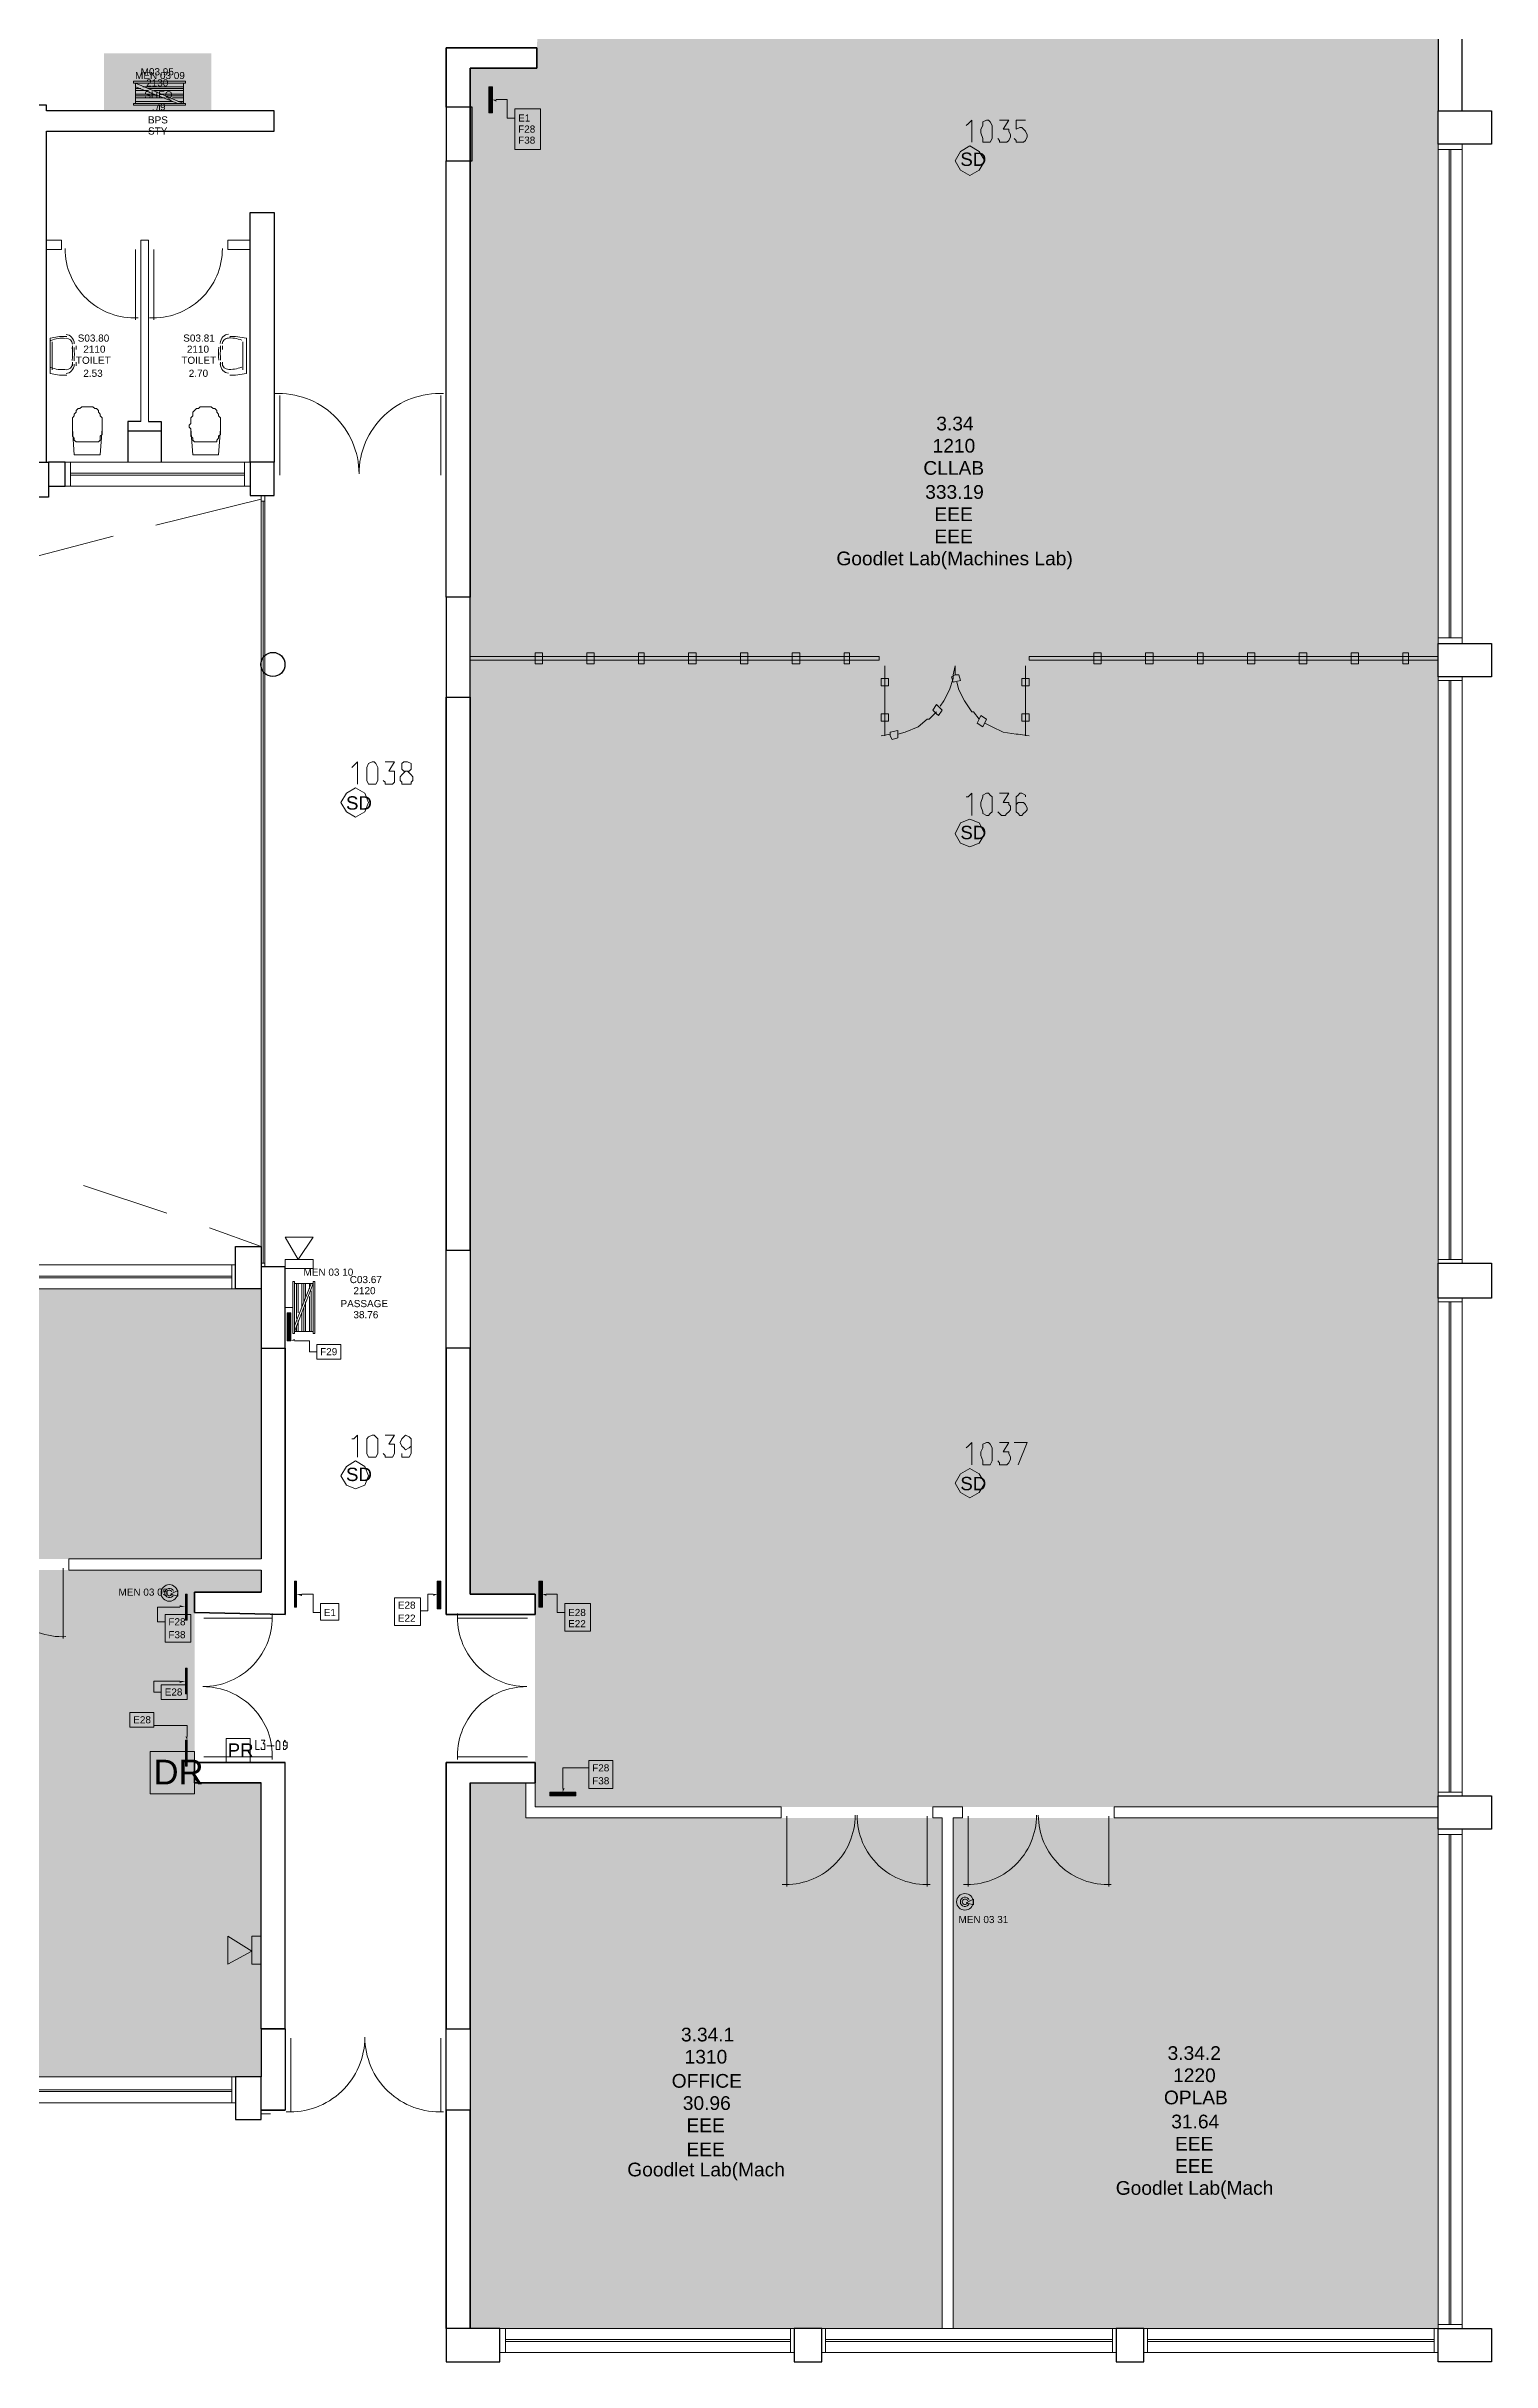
# Model space of a CAD drawing. Header units: millimetres. Extents: x -59 to 47, y 152 to 919.
# Drawn here: x 29.99 to 46.53, y 278.62 to 305.12 of the extents above; entities that cross this region are included whole.
import ezdxf

# ---------------------------------------------------------------- set-up
doc = ezdxf.new("R2010")
doc.units = ezdxf.units.MM
for name, color, linetype, true_color in [('PDF_0', 7, 'Continuous', 0xed1f24), ('PDF_014403$_ps_FIRE_ACCESS', 7, 'Continuous', 0x37dd00), ('PDF_014403$_ps_FIRE_ALARM', 7, 'Continuous', 0x37dd00), ('PDF_014403$HL-TMP', 7, 'Continuous', 0x99cde0)]:
    doc.layers.add(name, color=color, linetype=linetype, true_color=true_color)
for name, color, linetype in [('PDF_014403$_ps_TEXTBOLD$FIRE', 2, 'Continuous'), ('PDF_014403$BL', 7, 'Continuous'), ('PDF_014403$DR', 7, 'Continuous'), ('PDF_014403$FI', 7, 'Continuous'), ('PDF_014403$FI-DSG', 7, 'Continuous'), ('PDF_014403$PL-TOIL', 7, 'Continuous'), ('PDF_014403$WA', 7, 'Continuous'), ('PDF_014403$WA-COL', 7, 'Continuous'), ('PDF_014403$WA-EXT', 7, 'Continuous'), ('PDF_014403$WN', 7, 'Continuous'), ('PDF_Text', 7, 'Continuous')]:
    doc.layers.add(name, color=color, linetype=linetype)
doc.styles.add('PDF ArialMT', font='arial.ttf')

msp = doc.modelspace()

# ---------------------------------------------------------------- linework, layer by layer
at = {"layer": 'PDF_0', "color": 7, "lineweight": 0}
for points in [[(40.556, 303.641), (40.662, 303.704), (40.726, 303.81), (40.662, 303.916), (40.556, 303.979), (40.45, 303.916), (40.387, 303.81), (40.45, 303.704)], [(33.529, 296.296), (33.635, 296.359), (33.677, 296.465), (33.635, 296.571), (33.529, 296.634), (33.423, 296.571), (33.359, 296.465), (33.423, 296.359)], [(40.556, 295.957), (40.662, 295.999), (40.726, 296.105), (40.662, 296.232), (40.556, 296.275), (40.45, 296.232), (40.387, 296.105), (40.45, 295.999)], [(33.529, 288.612), (33.635, 288.654), (33.677, 288.76), (33.635, 288.866), (33.529, 288.93), (33.423, 288.866), (33.359, 288.76), (33.423, 288.654)], [(40.556, 288.506), (40.662, 288.57), (40.726, 288.676), (40.662, 288.781), (40.556, 288.845), (40.45, 288.781), (40.387, 288.676), (40.45, 288.57)]]:
    msp.add_lwpolyline(points, close=True, dxfattribs=at)
at = {"layer": 'PDF_014403$_ps_FIRE_ACCESS', "lineweight": 0}
for points in [[(33.042, 291.491), (32.724, 291.491), (32.873, 291.237)], [(32.724, 291.237), (32.724, 291.131), (33.042, 291.131), (33.042, 291.237)], [(31.687, 285.12), (31.687, 285.606), (31.179, 285.606), (31.179, 285.12)], [(31.687, 285.12), (31.687, 285.606), (31.179, 285.606), (31.179, 285.12)], [(32.068, 283.172), (32.068, 283.49), (32.343, 283.32)], [(32.343, 283.49), (32.449, 283.49), (32.449, 283.172), (32.343, 283.172)]]:
    msp.add_lwpolyline(points, close=True, dxfattribs=at)
at = {"layer": 'PDF_014403$_ps_FIRE_ALARM', "lineweight": 0}
msp.add_lwpolyline([(32.322, 285.479), (32.322, 285.755), (32.047, 285.755), (32.047, 285.479)], close=True, dxfattribs=at)
at = {"layer": 'PDF_014403$_ps_TEXTBOLD$FIRE', "lineweight": 20}
for points in [[(40.514, 304.212), (40.535, 304.233), (40.577, 304.276), (40.577, 304.022)], [(40.895, 304.276), (41.001, 304.276), (40.937, 304.17), (40.98, 304.17), (41.001, 304.17), (41.001, 304.149), (41.022, 304.106), (41.022, 304.085), (41.001, 304.043), (40.98, 304.022), (40.958, 304.022), (40.916, 304.022), (40.895, 304.022), (40.895, 304.043), (40.874, 304.064)], [(41.191, 304.276), (41.085, 304.276), (41.085, 304.17), (41.128, 304.191), (41.149, 304.191), (41.17, 304.17), (41.191, 304.149), (41.212, 304.106), (41.212, 304.085), (41.191, 304.043), (41.17, 304.022), (41.149, 304.022), (41.128, 304.022), (41.085, 304.022), (41.085, 304.043), (41.064, 304.064)], [(33.486, 296.867), (33.508, 296.888), (33.55, 296.931), (33.55, 296.677)], [(33.867, 296.931), (33.973, 296.931), (33.91, 296.825), (33.952, 296.825), (33.973, 296.825), (33.973, 296.804), (33.973, 296.761), (33.973, 296.74), (33.973, 296.698), (33.952, 296.677), (33.931, 296.677), (33.889, 296.677), (33.867, 296.677), (33.867, 296.698), (33.846, 296.719)], [(40.514, 296.529), (40.535, 296.529), (40.577, 296.571), (40.577, 296.317)], [(40.895, 296.571), (41.001, 296.571), (40.937, 296.465), (40.98, 296.465), (41.001, 296.465), (41.001, 296.444), (41.022, 296.423), (41.022, 296.38), (41.001, 296.359), (40.98, 296.338), (40.958, 296.317), (40.916, 296.317), (40.895, 296.338), (40.874, 296.359)], [(41.191, 296.529), (41.191, 296.55), (41.149, 296.571), (41.128, 296.571), (41.107, 296.55), (41.085, 296.529), (41.085, 296.465), (41.085, 296.402), (41.085, 296.359), (41.107, 296.338), (41.128, 296.317), (41.149, 296.317), (41.17, 296.338), (41.191, 296.359), (41.212, 296.38), (41.212, 296.402), (41.191, 296.444), (41.17, 296.465), (41.149, 296.465), (41.128, 296.465), (41.107, 296.465), (41.085, 296.444), (41.085, 296.402)], [(33.486, 289.184), (33.508, 289.184), (33.55, 289.226), (33.55, 288.972)], [(33.867, 289.226), (33.973, 289.226), (33.91, 289.12), (33.952, 289.12), (33.973, 289.12), (33.973, 289.099), (33.973, 289.057), (33.973, 289.035), (33.973, 289.014), (33.952, 288.972), (33.931, 288.972), (33.889, 288.972), (33.867, 288.972), (33.867, 288.993), (33.846, 289.014)], [(34.164, 289.141), (34.164, 289.099), (34.143, 289.078), (34.1, 289.057), (34.079, 289.078), (34.058, 289.099), (34.037, 289.141), (34.058, 289.184), (34.079, 289.205), (34.1, 289.226), (34.143, 289.205), (34.164, 289.184), (34.164, 289.141), (34.164, 289.078), (34.164, 289.014), (34.143, 288.972), (34.1, 288.972), (34.079, 288.972), (34.058, 288.972), (34.058, 289.014)], [(40.514, 289.078), (40.535, 289.099), (40.577, 289.141), (40.577, 288.887)], [(40.895, 289.141), (41.001, 289.141), (40.937, 289.035), (40.98, 289.035), (41.001, 289.035), (41.001, 289.014), (41.022, 288.972), (41.022, 288.951), (41.001, 288.908), (40.98, 288.887), (40.958, 288.887), (40.916, 288.887), (40.895, 288.887), (40.895, 288.908), (40.874, 288.93)], [(41.107, 288.887), (41.212, 289.141), (41.064, 289.141)], [(32.386, 285.733), (32.386, 285.628), (32.428, 285.628)], [(32.449, 285.733), (32.492, 285.733), (32.47, 285.691), (32.492, 285.691), (32.492, 285.67), (32.492, 285.649), (32.492, 285.628), (32.47, 285.628), (32.449, 285.628), (32.449, 285.649)], [(32.513, 285.67), (32.597, 285.67)], [(32.746, 285.691), (32.746, 285.67), (32.724, 285.67), (32.703, 285.67), (32.703, 285.691), (32.703, 285.712), (32.724, 285.733), (32.724, 285.712), (32.746, 285.712), (32.746, 285.691), (32.746, 285.67), (32.746, 285.649), (32.724, 285.628), (32.703, 285.628), (32.703, 285.649)]]:
    msp.add_lwpolyline(points, dxfattribs=at)
for points in [[(40.747, 304.276), (40.704, 304.255), (40.704, 304.212), (40.683, 304.17), (40.683, 304.128), (40.704, 304.064), (40.704, 304.022), (40.747, 304.022), (40.768, 304.022), (40.789, 304.022), (40.81, 304.064), (40.81, 304.128), (40.81, 304.17), (40.81, 304.212), (40.789, 304.255), (40.768, 304.276)], [(33.719, 296.931), (33.677, 296.91), (33.656, 296.867), (33.656, 296.825), (33.656, 296.783), (33.656, 296.719), (33.677, 296.677), (33.719, 296.677), (33.74, 296.677), (33.762, 296.677), (33.783, 296.719), (33.783, 296.783), (33.783, 296.825), (33.783, 296.867), (33.762, 296.91), (33.74, 296.931)], [(34.079, 296.931), (34.058, 296.91), (34.058, 296.888), (34.058, 296.867), (34.058, 296.846), (34.079, 296.825), (34.121, 296.825), (34.143, 296.804), (34.164, 296.783), (34.185, 296.761), (34.185, 296.719), (34.164, 296.698), (34.164, 296.677), (34.121, 296.677), (34.079, 296.677), (34.058, 296.677), (34.058, 296.698), (34.037, 296.719), (34.037, 296.761), (34.058, 296.783), (34.079, 296.804), (34.1, 296.825), (34.143, 296.825), (34.164, 296.846), (34.164, 296.867), (34.164, 296.888), (34.164, 296.91), (34.121, 296.931)], [(40.747, 296.571), (40.704, 296.55), (40.704, 296.529), (40.683, 296.465), (40.683, 296.423), (40.704, 296.359), (40.704, 296.338), (40.747, 296.317), (40.768, 296.317), (40.789, 296.338), (40.81, 296.359), (40.81, 296.423), (40.81, 296.465), (40.81, 296.529), (40.789, 296.55), (40.768, 296.571)], [(33.719, 289.226), (33.677, 289.205), (33.656, 289.184), (33.656, 289.12), (33.656, 289.078), (33.656, 289.014), (33.677, 288.972), (33.719, 288.972), (33.74, 288.972), (33.762, 288.972), (33.783, 289.014), (33.783, 289.078), (33.783, 289.12), (33.783, 289.184), (33.762, 289.205), (33.74, 289.226)], [(40.747, 289.141), (40.704, 289.12), (40.704, 289.078), (40.683, 289.035), (40.683, 288.993), (40.704, 288.93), (40.704, 288.887), (40.747, 288.887), (40.768, 288.887), (40.789, 288.887), (40.81, 288.93), (40.81, 288.993), (40.81, 289.035), (40.81, 289.078), (40.789, 289.12), (40.768, 289.141)], [(32.64, 285.733), (32.619, 285.712), (32.619, 285.691), (32.619, 285.67), (32.619, 285.649), (32.619, 285.628), (32.64, 285.628), (32.661, 285.628), (32.661, 285.649), (32.661, 285.67), (32.661, 285.691), (32.661, 285.712)]]:
    msp.add_lwpolyline(points, close=True, dxfattribs=at)
at = {"layer": 'PDF_014403$BL', "lineweight": 9}
for points in [[(45.912, 304.001), (45.912, 298.285)], [(46.187, 298.285), (46.187, 304.001)], [(32.322, 300.36), (30.206, 300.36)], [(30.206, 300.085), (32.322, 300.085)], [(32.449, 299.979), (32.449, 291.152)], [(32.492, 291.152), (32.492, 299.979)], [(31.243, 299.64), (32.449, 299.936)], [(29.782, 299.259), (30.756, 299.513)], [(35.582, 298.137), (35.18, 298.137), (34.841, 298.137)], [(36.175, 298.137), (35.772, 298.137), (35.667, 298.137), (35.667, 298.095), (35.582, 298.095), (35.582, 298.18), (35.667, 298.18), (35.667, 298.137)], [(36.175, 298.095), (35.772, 298.095), (35.667, 298.095), (35.667, 298.053), (35.582, 298.053), (35.582, 298.137), (35.667, 298.137), (35.667, 298.095)], [(36.767, 298.137), (36.344, 298.137), (36.259, 298.137), (36.259, 298.095), (36.175, 298.095), (36.175, 298.18), (36.259, 298.18), (36.259, 298.137)], [(36.767, 298.095), (36.344, 298.095), (36.259, 298.095), (36.259, 298.053), (36.175, 298.053), (36.175, 298.137), (36.259, 298.137), (36.259, 298.095)], [(37.339, 298.137), (36.937, 298.137), (36.831, 298.137), (36.831, 298.095), (36.767, 298.095), (36.767, 298.18), (36.831, 298.18), (36.831, 298.137)], [(37.339, 298.095), (36.937, 298.095), (36.831, 298.095), (36.831, 298.053), (36.767, 298.053), (36.767, 298.137), (36.831, 298.137), (36.831, 298.095)], [(37.932, 298.137), (37.529, 298.137), (37.424, 298.137), (37.424, 298.095), (37.339, 298.095), (37.339, 298.18), (37.424, 298.18), (37.424, 298.137)], [(37.932, 298.095), (37.529, 298.095), (37.424, 298.095), (37.424, 298.053), (37.339, 298.053), (37.339, 298.137), (37.424, 298.137), (37.424, 298.095)], [(38.524, 298.137), (38.122, 298.137), (38.016, 298.137), (38.016, 298.095), (37.932, 298.095), (37.932, 298.18), (38.016, 298.18), (38.016, 298.137)], [(38.524, 298.095), (38.122, 298.095), (38.016, 298.095), (38.016, 298.053), (37.932, 298.053), (37.932, 298.137), (38.016, 298.137), (38.016, 298.095)], [(39.117, 298.137), (38.694, 298.137), (38.609, 298.137), (38.609, 298.095), (38.524, 298.095), (38.524, 298.18), (38.609, 298.18), (38.609, 298.137)], [(39.117, 298.095), (38.694, 298.095), (38.609, 298.095), (38.609, 298.053), (38.524, 298.053), (38.524, 298.137), (38.609, 298.137), (38.609, 298.095)], [(39.519, 298.137), (39.18, 298.137), (39.18, 298.095), (39.117, 298.095), (39.117, 298.18), (39.18, 298.18), (39.18, 298.137)], [(39.519, 298.095), (39.18, 298.095), (39.18, 298.053), (39.117, 298.053), (39.117, 298.137), (39.18, 298.137), (39.18, 298.095)], [(41.974, 298.137), (41.572, 298.137), (41.234, 298.137)], [(42.567, 298.137), (42.165, 298.137), (42.059, 298.137), (42.059, 298.095), (41.974, 298.095), (41.974, 298.18), (42.059, 298.18), (42.059, 298.137)], [(42.567, 298.095), (42.165, 298.095), (42.059, 298.095), (42.059, 298.053), (41.974, 298.053), (41.974, 298.137), (42.059, 298.137), (42.059, 298.095)], [(43.16, 298.137), (42.736, 298.137), (42.652, 298.137), (42.652, 298.095), (42.567, 298.095), (42.567, 298.18), (42.652, 298.18), (42.652, 298.137)], [(43.16, 298.095), (42.736, 298.095), (42.652, 298.095), (42.652, 298.053), (42.567, 298.053), (42.567, 298.137), (42.652, 298.137), (42.652, 298.095)], [(43.731, 298.137), (43.329, 298.137), (43.223, 298.137), (43.223, 298.095), (43.16, 298.095), (43.16, 298.18), (43.223, 298.18), (43.223, 298.137)], [(43.731, 298.095), (43.329, 298.095), (43.223, 298.095), (43.223, 298.053), (43.16, 298.053), (43.16, 298.137), (43.223, 298.137), (43.223, 298.095)], [(44.324, 298.137), (43.922, 298.137), (43.816, 298.137), (43.816, 298.095), (43.731, 298.095), (43.731, 298.18), (43.816, 298.18), (43.816, 298.137)], [(44.324, 298.095), (43.922, 298.095), (43.816, 298.095), (43.816, 298.053), (43.731, 298.053), (43.731, 298.137), (43.816, 298.137), (43.816, 298.095)], [(44.917, 298.137), (44.514, 298.137), (44.409, 298.137), (44.409, 298.095), (44.324, 298.095), (44.324, 298.18), (44.409, 298.18), (44.409, 298.137)], [(44.917, 298.095), (44.514, 298.095), (44.409, 298.095), (44.409, 298.053), (44.324, 298.053), (44.324, 298.137), (44.409, 298.137), (44.409, 298.095)], [(45.509, 298.137), (45.086, 298.137), (45.001, 298.137), (45.001, 298.095), (44.917, 298.095), (44.917, 298.18), (45.001, 298.18), (45.001, 298.137)], [(45.509, 298.095), (45.086, 298.095), (45.001, 298.095), (45.001, 298.053), (44.917, 298.053), (44.917, 298.137), (45.001, 298.137), (45.001, 298.095)], [(45.912, 298.137), (45.573, 298.137), (45.573, 298.095), (45.509, 298.095), (45.509, 298.18), (45.573, 298.18), (45.573, 298.137)], [(45.912, 298.095), (45.573, 298.095), (45.573, 298.053), (45.509, 298.053), (45.509, 298.137), (45.573, 298.137), (45.573, 298.095)], [(35.582, 298.095), (35.18, 298.095), (34.841, 298.095)], [(41.974, 298.095), (41.572, 298.095), (41.234, 298.095)], [(45.912, 297.904), (45.912, 291.194)], [(46.187, 291.194), (46.187, 297.904)], [(30.417, 292.083), (31.37, 291.766)], [(31.857, 291.597), (32.449, 291.385)], [(32.153, 291.173), (29.655, 291.173)], [(29.655, 290.898), (32.153, 290.898)], [(45.912, 290.792), (45.912, 285.098)], [(46.187, 285.098), (46.187, 290.792)], [(45.912, 284.717), (45.912, 279.002), (42.546, 279.002)], [(46.187, 279.002), (46.187, 284.717)], [(32.153, 281.881), (29.676, 281.881)], [(29.676, 281.585), (32.153, 281.585)], [(38.545, 279.002), (35.18, 279.002)], [(42.228, 279.002), (38.863, 279.002)], [(35.18, 278.727), (38.545, 278.727)], [(38.863, 278.727), (42.228, 278.727)], [(42.546, 278.727), (45.912, 278.727)]]:
    msp.add_lwpolyline(points, dxfattribs=at)
at = {"layer": 'PDF_014403$DR', "lineweight": 0}
for points in [[(31.01, 302.794), (31.01, 301.99), (31.01, 302.794)], [(31.222, 302.794), (31.222, 301.99), (31.222, 302.794)], [(32.661, 300.212), (32.661, 301.122), (32.661, 300.212)], [(34.502, 300.212), (34.502, 301.122), (34.502, 300.212)], [(39.519, 298.137), (39.519, 298.095)], [(41.234, 298.137), (41.234, 298.095)], [(39.583, 297.481), (39.583, 297.883), (39.583, 298.031), (39.583, 297.883), (39.625, 297.883), (39.625, 297.799), (39.54, 297.799), (39.54, 297.883), (39.583, 297.883)], [(40.218, 297.566), (40.26, 297.629), (40.323, 297.756), (40.366, 297.883), (40.366, 297.926), (40.387, 298.031), (40.387, 297.926), (40.429, 297.926), (40.45, 297.862), (40.366, 297.841), (40.345, 297.904), (40.387, 297.926)], [(41.191, 297.481), (41.191, 297.883), (41.191, 298.031), (41.191, 297.883), (41.234, 297.883), (41.234, 297.799), (41.149, 297.799), (41.149, 297.883), (41.191, 297.883)], [(39.583, 297.799), (39.583, 297.396), (39.583, 297.227), (39.583, 297.396), (39.54, 297.396), (39.54, 297.481), (39.625, 297.481), (39.625, 297.396), (39.583, 297.396)], [(40.408, 297.841), (40.429, 297.756), (40.493, 297.629), (40.577, 297.502), (40.599, 297.502), (40.662, 297.418), (40.683, 297.46), (40.747, 297.418), (40.704, 297.333), (40.641, 297.375), (40.662, 297.418)], [(41.191, 297.799), (41.191, 297.396), (41.191, 297.227), (41.191, 297.396), (41.149, 297.396), (41.149, 297.481), (41.234, 297.481), (41.234, 297.396), (41.191, 297.396)], [(39.731, 297.248), (39.815, 297.269), (39.964, 297.333), (40.069, 297.418), (40.091, 297.418), (40.175, 297.502)], [(40.726, 297.375), (40.81, 297.333), (40.937, 297.269), (41.085, 297.248), (41.107, 297.248), (41.234, 297.227)], [(39.54, 297.227), (39.646, 297.248)], [(30.184, 287.702), (30.184, 286.898), (30.184, 287.702)], [(31.793, 287.13), (32.576, 287.13), (31.793, 287.13)], [(35.497, 287.13), (34.693, 287.13), (35.497, 287.13)], [(31.793, 285.543), (32.576, 285.543), (31.793, 285.543)], [(35.497, 285.543), (34.693, 285.543), (35.497, 285.543)], [(38.461, 284.865), (38.461, 284.061), (38.461, 284.865)], [(40.069, 284.865), (40.069, 284.061), (40.069, 284.865)], [(40.535, 284.865), (40.535, 284.061), (40.535, 284.865)], [(42.144, 284.865), (42.144, 284.061), (42.144, 284.865)], [(32.788, 282.325), (32.788, 281.479), (32.788, 282.325)], [(34.502, 282.325), (34.502, 281.479), (34.502, 282.325)]]:
    msp.add_lwpolyline(points, dxfattribs=at)
for points in [[(34.536, 301.145, 0.429403), (33.568, 300.226, 0.429403), (32.599, 301.145)], [(32.575, 285.513, 0.429398), (31.782, 286.347, 0.429398), (32.575, 287.182)], [(34.694, 287.182, 0.429402), (35.487, 286.347, 0.429402), (34.694, 285.513)], [(32.733, 281.48, 0.429405), (33.635, 282.336, 0.429405), (34.536, 281.48)]]:
    msp.add_lwpolyline(points, format="xyb", dxfattribs=at)
for points in [[(40.175, 297.481), (40.133, 297.523), (40.175, 297.587), (40.239, 297.523), (40.196, 297.46)], [(39.646, 297.227), (39.646, 297.269), (39.731, 297.291), (39.731, 297.206), (39.667, 297.185)]]:
    msp.add_lwpolyline(points, close=True, dxfattribs=at)
for centre, start, end in [((30.999, 302.805), 179.9998, 272.9555), ((31.211, 302.805), 267.0445, 0.0002), ((30.174, 287.712), 179.9998, 272.9555), ((38.45, 284.876), 267.0449, 0.0001), ((40.059, 284.876), 179.9999, 272.9551), ((40.524, 284.876), 267.0449, 0.0001), ((42.133, 284.876), 179.9999, 272.9551)]:
    msp.add_arc(centre, 0.794, start, end, dxfattribs=at)
at = {"layer": 'PDF_014403$FI', "lineweight": 9}
for points in [[(31.581, 304.72), (31.581, 304.699), (30.989, 304.699), (30.989, 304.72)], [(31.581, 304.445), (30.989, 304.445), (30.989, 304.466), (31.01, 304.466), (31.56, 304.466), (31.581, 304.466)], [(32.809, 290.39), (32.809, 290.983), (32.83, 290.983), (32.83, 290.962), (32.83, 290.411), (32.83, 290.39)], [(33.063, 290.39), (33.042, 290.39), (33.042, 290.983), (33.063, 290.983)], [(31.497, 287.384), (31.412, 287.406), (31.497, 287.448)], [(40.599, 283.849), (40.514, 283.871), (40.599, 283.913)]]:
    msp.add_lwpolyline(points, close=True, dxfattribs=at)
for points in [[(31.01, 304.466), (31.01, 304.699), (31.56, 304.699), (31.56, 304.466), (31.01, 304.699)], [(31.497, 304.466), (31.01, 304.657)], [(31.01, 304.636), (31.073, 304.636)], [(31.158, 304.614), (31.01, 304.614)], [(31.01, 304.572), (31.222, 304.572)], [(31.285, 304.551), (31.01, 304.551)], [(31.01, 304.53), (31.349, 304.53)], [(31.433, 304.487), (31.01, 304.487)], [(31.56, 304.657), (31.095, 304.657)], [(31.158, 304.636), (31.56, 304.636)], [(31.56, 304.614), (31.222, 304.614)], [(31.285, 304.572), (31.56, 304.572)], [(31.56, 304.551), (31.37, 304.551)], [(31.433, 304.53), (31.56, 304.53)], [(31.56, 304.487), (31.497, 304.487)], [(31.285, 304.445), (31.285, 304.382)], [(32.83, 290.962), (33.042, 290.962), (33.042, 290.411), (32.83, 290.411), (33.042, 290.962)], [(32.83, 290.475), (33.021, 290.962)], [(32.851, 290.559), (32.851, 290.962)], [(32.873, 290.962), (32.873, 290.623)], [(32.915, 290.686), (32.915, 290.962)], [(32.936, 290.962), (32.936, 290.75)], [(32.957, 290.813), (32.957, 290.962)], [(33, 290.962), (33, 290.898)], [(32.957, 290.411), (32.957, 290.75)], [(33, 290.813), (33, 290.411)], [(33.021, 290.411), (33.021, 290.877)], [(32.809, 290.686), (32.724, 290.686)], [(32.851, 290.411), (32.851, 290.475)], [(32.873, 290.538), (32.873, 290.411)], [(32.915, 290.411), (32.915, 290.623)], [(32.936, 290.686), (32.936, 290.411)]]:
    msp.add_lwpolyline(points, dxfattribs=at)
for centre in [(31.398, 287.419), (31.398, 287.419), (40.5, 283.884), (40.5, 283.884)]:
    msp.add_circle(centre, 0.0953, dxfattribs=at)
for centre, radius, start, end in [((31.398, 287.419), 0.0529, 22.7694, 337.2306), ((31.398, 287.419), 0.0318, 22.7697, 337.2303), ((40.5, 283.884), 0.0529, 22.7694, 337.2306), ((40.5, 283.884), 0.0318, 22.7697, 337.2303)]:
    msp.add_arc(centre, radius, start, end, dxfattribs=at)
at = {"layer": 'PDF_014403$FI-DSG', "lineweight": 9}
for points in [[(35.095, 304.36), (35.095, 304.657), (35.053, 304.657), (35.053, 304.36)], [(35.349, 304.403), (35.645, 304.403), (35.645, 303.937), (35.349, 303.937)], [(32.788, 290.305), (32.788, 290.623), (32.746, 290.623), (32.746, 290.305)], [(33.084, 290.263), (33.359, 290.263), (33.359, 290.094), (33.084, 290.094)], [(32.851, 287.257), (32.851, 287.554), (32.83, 287.554), (32.83, 287.257)], [(34.502, 287.236), (34.502, 287.554), (34.46, 287.554), (34.46, 287.236)], [(35.667, 287.257), (35.667, 287.554), (35.624, 287.554), (35.624, 287.257)], [(31.603, 287.109), (31.603, 287.406), (31.581, 287.406), (31.581, 287.109)], [(33.127, 287.3), (33.338, 287.3), (33.338, 287.109), (33.127, 287.109)], [(33.973, 287.363), (34.27, 287.363), (34.27, 287.046), (33.973, 287.046)], [(35.921, 287.3), (36.217, 287.3), (36.217, 286.982), (35.921, 286.982)], [(31.349, 287.173), (31.645, 287.173), (31.645, 286.855), (31.349, 286.855)], [(31.603, 286.263), (31.603, 286.559), (31.581, 286.559), (31.581, 286.263)], [(31.306, 286.368), (31.603, 286.368), (31.603, 286.199), (31.306, 286.199)], [(30.946, 286.051), (31.222, 286.051), (31.222, 285.882), (30.946, 285.882)], [(31.603, 285.437), (31.603, 285.733), (31.581, 285.733), (31.581, 285.437)], [(36.196, 285.501), (36.471, 285.501), (36.471, 285.183), (36.196, 285.183)], [(35.751, 285.098), (36.048, 285.098), (36.048, 285.141), (35.751, 285.141)]]:
    msp.add_lwpolyline(points, close=True, dxfattribs=at)
for points in [[(35.137, 304.509), (35.264, 304.509), (35.264, 304.297), (35.349, 304.297)], [(32.83, 290.305), (33, 290.305), (33, 290.178), (33.084, 290.178)], [(31.518, 287.257), (31.264, 287.257), (31.264, 287.088), (31.349, 287.088)], [(32.915, 287.406), (33.042, 287.406), (33.042, 287.194), (33.127, 287.194)], [(34.418, 287.406), (34.354, 287.406), (34.354, 287.215), (34.27, 287.215)], [(35.709, 287.406), (35.836, 287.406), (35.836, 287.194), (35.921, 287.194)], [(31.518, 286.411), (31.222, 286.411), (31.222, 286.284), (31.306, 286.284)], [(31.603, 285.776), (31.603, 285.903), (31.306, 285.903), (31.222, 285.903)], [(35.899, 285.183), (35.899, 285.416), (36.111, 285.416), (36.196, 285.416)]]:
    msp.add_lwpolyline(points, dxfattribs=at)
at = {"layer": 'PDF_014403$FI-DSG', "transparency": 33554559}
for points in [[(35.095, 304.657), (35.053, 304.657), (35.095, 304.36)], [(35.053, 304.657), (35.095, 304.36), (35.053, 304.36)], [(35.137, 304.487), (35.095, 304.509), (35.137, 304.509)], [(32.788, 290.623), (32.746, 290.623), (32.788, 290.305)], [(32.746, 290.623), (32.788, 290.305), (32.746, 290.305)], [(32.83, 290.305), (32.788, 290.305), (32.83, 290.327)], [(32.851, 287.554), (32.83, 287.554), (32.851, 287.257)], [(32.83, 287.554), (32.851, 287.257), (32.83, 287.257)], [(34.502, 287.554), (34.46, 287.554), (34.502, 287.236)], [(34.46, 287.554), (34.502, 287.236), (34.46, 287.236)], [(35.667, 287.554), (35.624, 287.554), (35.667, 287.257)], [(35.624, 287.554), (35.667, 287.257), (35.624, 287.257)], [(31.518, 287.279), (31.581, 287.257), (31.518, 287.257)], [(31.603, 287.406), (31.581, 287.406), (31.603, 287.109)], [(31.581, 287.406), (31.603, 287.109), (31.581, 287.109)], [(32.915, 287.384), (32.851, 287.406), (32.915, 287.406)], [(34.418, 287.406), (34.46, 287.406), (34.418, 287.384)], [(35.709, 287.384), (35.667, 287.406), (35.709, 287.406)], [(31.603, 286.559), (31.581, 286.559), (31.603, 286.263)], [(31.581, 286.559), (31.603, 286.263), (31.581, 286.263)], [(31.518, 286.411), (31.581, 286.411), (31.518, 286.39)], [(31.603, 285.776), (31.603, 285.733), (31.581, 285.776)], [(31.603, 285.733), (31.581, 285.733), (31.603, 285.437)], [(31.581, 285.733), (31.603, 285.437), (31.581, 285.437)], [(36.048, 285.141), (35.751, 285.141), (36.048, 285.098)], [(35.751, 285.141), (36.048, 285.098), (35.751, 285.098)], [(35.921, 285.183), (35.899, 285.141), (35.899, 285.183)]]:
    msp.add_solid(points, dxfattribs=at)
at = {"layer": 'PDF_014403$HL-TMP', "color": 16, "true_color": 0x800000, "transparency": 33554559}
for points in [[(35.624, 307.049), (45.912, 304.868), (35.603, 304.868)], [(45.912, 307.049), (35.624, 307.049), (45.912, 304.868)], [(34.841, 304.868), (35.603, 304.868), (35.603, 304.868)], [(45.912, 304.868), (34.841, 304.868), (45.912, 287.406)], [(34.841, 304.868), (45.912, 287.406), (34.841, 287.406)], [(32.449, 290.898), (24.025, 290.898), (32.449, 287.808)], [(24.025, 290.898), (32.449, 287.808), (24.025, 287.808)], [(32.449, 287.681), (24.004, 287.681), (24.004, 287.681)], [(32.449, 287.681), (24.004, 287.681), (32.449, 287.554)], [(24.004, 287.681), (32.449, 287.554), (24.004, 287.554)], [(32.449, 287.554), (24.004, 287.554), (32.449, 287.427)], [(24.004, 287.554), (32.449, 287.427), (24.004, 287.427)], [(31.687, 287.427), (24.004, 287.427), (31.687, 285.247)], [(24.004, 287.427), (31.687, 285.247), (24.004, 285.247)], [(45.912, 287.406), (35.582, 287.406), (45.912, 284.971)], [(35.582, 287.406), (45.912, 284.971), (35.582, 284.971)], [(32.449, 285.247), (32.449, 285.247), (24.004, 285.247)], [(32.449, 285.247), (24.004, 285.247), (31.687, 285.247)], [(32.449, 285.247), (24.004, 285.247), (32.449, 281.881)], [(24.004, 285.247), (32.449, 281.881), (24.004, 281.881)], [(35.476, 285.247), (34.841, 285.247), (35.476, 284.844)], [(34.841, 285.247), (35.476, 284.844), (34.841, 284.844)], [(40.239, 279.002), (34.841, 279.002), (34.841, 284.844)], [(34.841, 284.844), (40.239, 284.844), (40.239, 279.002)], [(45.912, 284.844), (40.366, 284.844), (45.912, 279.002)], [(40.366, 284.844), (45.912, 279.002), (40.366, 279.002)], [(40.239, 279.002), (40.239, 279.002), (34.841, 279.002)]]:
    msp.add_solid(points, dxfattribs=at)
at = {"layer": 'PDF_014403$HL-TMP', "color": 73, "true_color": 0x99cc66, "transparency": 33554559}
for points in [[(31.878, 305.038), (30.65, 305.038), (31.878, 304.382)], [(30.65, 305.038), (31.878, 304.382), (30.65, 304.382)]]:
    msp.add_solid(points, dxfattribs=at)
at = {"layer": 'PDF_014403$PL-TOIL', "lineweight": 9}
for points in [[(30.227, 301.799), (30.142, 301.799), (30.036, 301.778), (30.036, 301.376), (30.142, 301.355), (30.227, 301.355)], [(30.057, 301.418), (30.057, 301.736)], [(30.333, 301.651), (30.333, 301.693)], [(31.984, 301.693), (31.984, 301.651)], [(32.089, 301.355), (32.153, 301.355), (32.28, 301.376), (32.28, 301.778), (32.153, 301.799), (32.089, 301.799)], [(32.238, 301.736), (32.238, 301.418)], [(30.333, 301.461), (30.333, 301.503)], [(31.984, 301.503), (31.984, 301.461)], [(30.311, 300.91), (30.333, 300.931), (30.333, 300.953), (30.354, 300.974), (30.375, 300.974), (30.396, 300.995), (30.417, 300.995), (30.438, 300.995), (30.46, 300.995), (30.481, 300.995), (30.502, 300.995), (30.523, 300.995), (30.544, 300.974), (30.565, 300.974), (30.587, 300.953), (30.587, 300.931), (30.608, 300.91), (30.608, 300.889), (30.629, 300.868), (30.629, 300.847), (30.629, 300.826), (30.629, 300.804), (30.629, 300.783), (30.629, 300.762), (30.629, 300.741), (30.608, 300.445), (30.311, 300.445), (30.29, 300.741), (30.29, 300.72), (30.29, 300.699), (30.29, 300.677), (30.29, 300.656), (30.311, 300.635), (30.311, 300.614), (30.333, 300.593), (30.587, 300.593), (30.608, 300.614), (30.608, 300.635), (30.608, 300.656), (30.629, 300.677), (30.629, 300.699), (30.629, 300.72), (30.629, 300.741)], [(30.46, 300.995), (30.438, 300.995), (30.417, 300.995), (30.396, 300.995), (30.375, 300.974), (30.354, 300.974), (30.333, 300.953), (30.333, 300.931), (30.311, 300.91), (30.311, 300.889), (30.29, 300.868), (30.29, 300.847), (30.29, 300.826), (30.29, 300.804), (30.29, 300.783), (30.29, 300.762), (30.29, 300.741)], [(31.814, 300.995), (31.793, 300.995), (31.772, 300.995), (31.751, 300.995), (31.73, 300.974), (31.708, 300.974), (31.687, 300.953), (31.666, 300.931), (31.666, 300.91), (31.666, 300.889), (31.645, 300.868), (31.645, 300.847), (31.645, 300.826), (31.645, 300.804), (31.624, 300.783), (31.624, 300.762), (31.645, 300.741)], [(31.666, 300.91), (31.666, 300.931), (31.687, 300.953), (31.708, 300.974), (31.73, 300.974), (31.751, 300.995), (31.772, 300.995), (31.793, 300.995), (31.814, 300.995), (31.835, 300.995), (31.857, 300.995), (31.878, 300.995), (31.899, 300.974), (31.92, 300.974), (31.941, 300.953), (31.941, 300.931), (31.962, 300.91), (31.962, 300.889), (31.984, 300.868), (31.984, 300.847), (31.984, 300.826), (31.984, 300.804), (31.984, 300.783), (31.984, 300.762), (31.984, 300.741), (31.962, 300.445), (31.666, 300.445), (31.645, 300.741), (31.645, 300.72), (31.645, 300.699), (31.645, 300.677), (31.645, 300.656), (31.666, 300.635), (31.666, 300.614), (31.687, 300.593), (31.92, 300.593), (31.941, 300.593), (31.941, 300.614), (31.962, 300.635), (31.962, 300.656), (31.984, 300.677), (31.984, 300.699), (31.984, 300.72), (31.984, 300.741)]]:
    msp.add_lwpolyline(points, dxfattribs=at)
for points in [[(30.29, 301.711, 0.384864), (30.216, 301.778, -0.384864)], [(30.287, 301.524, 0.047741), (30.287, 301.672, -0.047741)], [(31.984, 301.675, 0.047774), (31.984, 301.528, -0.047774)], [(32.075, 301.781, 0.384807), (32.002, 301.715, -0.384807)], [(30.216, 301.418, 0.384783), (30.29, 301.485, -0.384783)], [(32.002, 301.488, 0.384834), (32.075, 301.422, -0.384834)]]:
    msp.add_lwpolyline(points, format="xyb", close=True, dxfattribs=at)
for points in [[(30.29, 301.693), (30.29, 301.651)], [(32.005, 301.651), (32.005, 301.693)], [(30.29, 301.503), (30.29, 301.461)], [(32.005, 301.461), (32.005, 301.503)]]:
    msp.add_lwpolyline(points, close=True, dxfattribs=at)
for centre, radius, start, end in [((30.174, 301.443), 0.336, 84.0752, 112.7382), ((29.515, 301.598), 0.797, 354.5239, 5.4761), ((32.755, 301.602), 0.796, 174.5202, 185.4798), ((32.096, 301.446), 0.336, 67.1573, 96.0275), ((30.174, 301.754), 0.335, 247.1562, 276.0284), ((32.096, 301.757), 0.335, 264.0757, 292.7396)]:
    msp.add_arc(centre, radius, start, end, dxfattribs=at)
for points in [[(30.311, 301.716), (30.306, 301.775), (30.265, 301.82), (30.216, 301.82)], [(32.075, 301.824), (32.026, 301.824), (31.985, 301.779), (31.98, 301.719)], [(30.216, 301.376), (30.265, 301.376), (30.306, 301.421), (30.311, 301.481)], [(31.98, 301.484), (31.985, 301.424), (32.026, 301.379), (32.075, 301.379)]]:
    msp.add_open_spline(points, degree=3, dxfattribs=at)
at = {"layer": 'PDF_014403$WA', "lineweight": 20}
for points in [[(29.994, 302.794), (30.163, 302.794), (30.163, 302.9), (29.994, 302.9)], [(31.158, 300.826), (31.158, 302.9), (31.073, 302.9), (31.073, 300.826)], [(32.322, 302.794), (32.068, 302.794), (32.068, 302.9), (32.322, 302.9)], [(32.449, 287.808), (30.248, 287.808), (30.248, 287.681), (32.449, 287.681)], [(35.582, 285.247), (35.582, 284.971), (38.397, 284.971), (38.397, 284.844), (35.476, 284.844), (35.476, 285.247), (35.476, 284.844)], [(40.239, 279.002), (40.239, 284.844), (40.133, 284.844), (40.133, 284.971), (40.133, 284.844)], [(40.133, 284.971), (40.472, 284.971)], [(40.366, 279.002), (40.366, 284.844), (40.472, 284.844), (40.472, 284.971), (40.472, 284.844)], [(45.912, 284.844), (42.207, 284.844), (42.207, 284.971), (45.912, 284.971)]]:
    msp.add_lwpolyline(points, dxfattribs=at)
at = {"layer": 'PDF_014403$WA-COL', "lineweight": 25}
for points in [[(34.862, 304.424), (34.566, 304.424), (34.566, 303.81), (34.862, 303.81)], [(34.862, 304.424), (34.566, 304.424), (34.566, 303.81), (34.862, 303.81)], [(45.912, 304.382), (46.525, 304.382), (46.525, 304.001), (45.912, 304.001)], [(29.697, 300.36), (30.015, 300.36), (30.015, 299.958), (29.697, 299.958)], [(30.206, 300.085), (30.206, 300.36), (30.015, 300.36), (30.015, 300.085)], [(32.597, 299.979), (32.597, 300.36), (32.322, 300.36), (32.322, 299.979)], [(34.841, 297.672), (34.841, 298.815), (34.566, 298.815), (34.566, 297.672)], [(34.841, 297.672), (34.841, 298.815), (34.566, 298.815), (34.566, 297.672)], [(34.841, 297.672), (34.841, 298.815), (34.566, 298.815), (34.566, 297.672)], [(34.841, 297.672), (34.841, 298.815), (34.566, 298.815), (34.566, 297.672)], [(45.912, 298.285), (46.525, 298.285), (46.525, 297.904), (45.912, 297.904)], [(32.153, 291.385), (32.449, 291.385), (32.449, 290.898), (32.153, 290.898)], [(34.841, 291.343), (34.841, 290.221), (34.566, 290.221), (34.566, 291.343)], [(34.841, 291.343), (34.841, 290.221), (34.566, 290.221), (34.566, 291.343)], [(34.841, 291.343), (34.841, 290.221), (34.566, 290.221), (34.566, 291.343)], [(34.841, 291.343), (34.841, 290.221), (34.566, 290.221), (34.566, 291.343)], [(32.724, 290.221), (32.724, 291.152), (32.449, 291.152), (32.449, 290.221)], [(32.724, 290.221), (32.724, 291.152), (32.449, 291.152), (32.449, 290.221)], [(32.724, 290.221), (32.724, 291.152), (32.449, 291.152), (32.449, 290.221)], [(32.724, 290.221), (32.724, 291.152), (32.449, 291.152), (32.449, 290.221)], [(45.912, 291.194), (46.525, 291.194), (46.525, 290.792), (45.912, 290.792)], [(45.912, 285.098), (46.525, 285.098), (46.525, 284.717), (45.912, 284.717)], [(32.449, 282.431), (32.724, 282.431)], [(34.841, 282.431), (34.841, 281.5), (34.566, 281.5), (34.566, 282.431)], [(34.841, 282.431), (34.841, 281.5), (34.566, 281.5), (34.566, 282.431)], [(32.153, 281.881), (32.153, 281.394), (32.449, 281.394), (32.449, 281.881)], [(32.724, 281.5), (32.449, 281.5)], [(34.566, 279.002), (34.566, 278.621), (35.18, 278.621), (35.18, 279.002)], [(38.863, 279.002), (38.545, 279.002), (38.545, 278.621), (38.863, 278.621)], [(42.546, 279.002), (42.228, 279.002), (42.228, 278.621), (42.546, 278.621)], [(45.912, 279.002), (46.525, 279.002), (46.525, 278.621), (45.912, 278.621)]]:
    msp.add_lwpolyline(points, close=True, dxfattribs=at)
for points in [[(31.073, 300.826), (30.925, 300.826), (30.925, 300.36)], [(31.158, 300.826), (31.306, 300.826), (31.306, 300.36)], [(30.925, 300.72), (31.306, 300.72)], [(32.449, 282.431), (32.449, 281.881)], [(32.724, 282.431), (32.724, 281.5)]]:
    msp.add_lwpolyline(points, dxfattribs=at)
msp.add_circle((32.583, 298.045), 0.138, dxfattribs=at)
msp.add_circle((32.583, 298.045), 0.138, dxfattribs=at)
at = {"layer": 'PDF_014403$WA-EXT', "lineweight": 25}
for points in [[(45.912, 310.097), (45.912, 304.382)], [(46.187, 304.382), (46.187, 310.097)], [(29.994, 300.36), (29.994, 304.149), (32.597, 304.149), (32.597, 304.382), (29.994, 304.382), (29.994, 304.445), (29.697, 304.445), (29.697, 300.36)], [(34.566, 298.815), (34.566, 303.81)], [(32.322, 300.36), (32.322, 303.217), (32.597, 303.217), (32.597, 300.36)], [(32.449, 287.681), (32.449, 287.427), (31.687, 287.427), (31.687, 287.194), (32.724, 287.173), (32.724, 290.221), (32.724, 287.173), (31.687, 287.194), (31.687, 287.427), (32.449, 287.427)], [(32.449, 290.221), (32.449, 287.808)], [(32.724, 282.431), (32.724, 285.479)], [(34.841, 285.247), (34.841, 282.431), (34.841, 285.247), (35.582, 285.247), (35.582, 285.479), (34.566, 285.479), (34.566, 282.431), (34.566, 285.479), (35.582, 285.479), (35.582, 285.247)], [(32.449, 282.431), (32.449, 285.247)]]:
    msp.add_lwpolyline(points, dxfattribs=at)
for points in [[(34.566, 305.101), (35.603, 305.101), (35.603, 304.868), (34.841, 304.868), (34.841, 298.815), (34.841, 304.868), (35.603, 304.868), (35.603, 305.101), (34.566, 305.101), (34.566, 304.424)], [(34.566, 291.343), (34.566, 297.672)], [(34.841, 291.343), (34.841, 297.672)], [(32.724, 287.173), (32.724, 290.221)], [(35.582, 287.406), (34.841, 287.406), (34.841, 290.221), (34.841, 287.406), (35.582, 287.406), (35.582, 287.173), (34.566, 287.173), (34.566, 290.221), (34.566, 287.173), (35.582, 287.173)], [(34.566, 287.173), (34.566, 290.221)], [(34.841, 287.406), (34.841, 290.221)], [(31.687, 285.479), (32.724, 285.479), (31.687, 285.479), (31.687, 285.247), (32.449, 285.247), (31.687, 285.247)], [(34.566, 279.002), (34.566, 281.5)], [(34.841, 279.002), (34.841, 281.5)]]:
    msp.add_lwpolyline(points, close=True, dxfattribs=at)
at = {"layer": 'PDF_014403$WN', "lineweight": 0}
for points in [[(46.187, 304.001), (45.912, 304.001)], [(46.187, 303.937), (45.912, 303.937)], [(46.039, 298.349), (46.039, 303.937)], [(46.06, 298.349), (46.06, 303.937)], [(30.206, 300.36), (30.206, 300.085)], [(30.269, 300.36), (30.269, 300.085)], [(30.269, 300.233), (32.259, 300.233)], [(32.259, 300.085), (32.259, 300.36)], [(32.322, 300.085), (32.322, 300.36)], [(30.269, 300.212), (32.259, 300.212)], [(32.492, 299.979), (32.449, 299.979)], [(32.449, 291.194), (32.492, 291.194), (32.492, 299.915), (32.449, 299.915)], [(32.47, 291.194), (32.47, 299.915)], [(45.912, 298.349), (46.187, 298.349)], [(45.912, 298.285), (46.187, 298.285)], [(46.187, 297.904), (45.912, 297.904)], [(46.187, 297.862), (45.912, 297.862)], [(46.039, 291.237), (46.039, 297.862)], [(46.06, 291.237), (46.06, 297.862)], [(45.912, 291.237), (46.187, 291.237)], [(29.697, 291.046), (32.111, 291.046)], [(29.697, 291.025), (32.111, 291.025)], [(32.111, 290.898), (32.111, 291.173)], [(32.153, 290.898), (32.153, 291.173)], [(32.449, 291.152), (32.492, 291.152)], [(45.912, 291.194), (46.187, 291.194)], [(46.187, 290.792), (45.912, 290.792)], [(46.187, 290.75), (45.912, 290.75)], [(46.039, 285.141), (46.039, 290.75)], [(46.06, 285.141), (46.06, 290.75)], [(45.912, 285.141), (46.187, 285.141)], [(45.912, 285.098), (46.187, 285.098)], [(46.187, 284.717), (45.912, 284.717)], [(46.187, 284.654), (45.912, 284.654)], [(46.039, 279.045), (46.039, 284.654)], [(46.06, 279.045), (46.06, 284.654)], [(29.74, 281.733), (32.111, 281.733)], [(29.74, 281.712), (32.111, 281.712)], [(32.111, 281.585), (32.111, 281.881)], [(32.153, 281.585), (32.153, 281.881)], [(32.555, 281.5), (32.449, 281.5)], [(32.555, 281.458), (32.449, 281.458)], [(45.912, 279.045), (46.187, 279.045)], [(35.18, 279.002), (35.18, 278.727)], [(35.243, 279.002), (35.243, 278.727)], [(35.243, 278.875), (38.503, 278.875)], [(35.243, 278.854), (38.503, 278.854)], [(38.503, 278.727), (38.503, 279.002)], [(38.545, 278.727), (38.545, 279.002)], [(38.863, 279.002), (38.863, 278.727)], [(38.905, 279.002), (38.905, 278.727)], [(38.905, 278.875), (42.186, 278.875)], [(38.905, 278.854), (42.186, 278.854)], [(42.186, 278.727), (42.186, 279.002)], [(42.228, 278.727), (42.228, 279.002)], [(42.546, 279.002), (42.546, 278.727)], [(42.588, 279.002), (42.588, 278.727)], [(42.588, 278.875), (45.869, 278.875)], [(42.588, 278.854), (45.869, 278.854)], [(45.869, 278.727), (45.869, 279.002)], [(45.912, 278.727), (45.912, 279.002), (46.187, 279.002)], [(34.672, 278.621), (34.566, 278.621)]]:
    msp.add_lwpolyline(points, dxfattribs=at)

# ---------------------------------------------------------------- texts
at = {"layer": 'PDF_Text', "attachment_point": 4, "style": 'PDF ArialMT'}
for s, insert, char_height in [('MEN 03 09', (31.006, 304.785), 0.0815), ('M03.95', (31.07, 304.828), 0.0815), ('2130', (31.133, 304.701), 0.0815), ('SHEQ', (31.112, 304.553), 0.0815), ('.79', (31.197, 304.426), 0.0815), ('BPS', (31.154, 304.277), 0.0815), ('E1', (35.388, 304.299), 0.0815), ('F28', (35.388, 304.172), 0.0815), ('STY', (31.154, 304.15), 0.0815), ('F38', (35.388, 304.045), 0.0815), ('SD', (40.447, 303.826), 0.1528), ('S03.80', (30.35, 301.78), 0.0815), ('S03.81', (31.557, 301.78), 0.0815), ('TOILET', (30.329, 301.526), 0.0815), ('2110', (30.414, 301.653), 0.0815), ('TOILET', (31.535, 301.526), 0.0815), ('2110', (31.599, 301.653), 0.0815), ('2.53', (30.414, 301.377), 0.0815), ('2.70', (31.62, 301.377), 0.0815), ('3.34', (40.172, 300.801), 0.1569), ('1210', (40.13, 300.547), 0.1569), ('CLLAB', (40.024, 300.293), 0.1569), ('333.19', (40.045, 300.018), 0.1569), ('EEE', (40.151, 299.764), 0.1569), ('EEE', (40.151, 299.51), 0.1569), ('Goodlet Lab(Machines Lab)', (39.029, 299.235), 0.15689), ('SD', (33.419, 296.459), 0.1528), ('SD', (40.447, 296.121), 0.1528), ('MEN 03 10', (32.933, 291.09), 0.0815), ('C03.67', (33.462, 291.005), 0.0815), ('PASSAGE', (33.356, 290.73), 0.0815), ('2120', (33.504, 290.878), 0.0815), ('38.76', (33.504, 290.603), 0.0815), ('F29', (33.123, 290.18), 0.0815), ('SD', (33.419, 288.775), 0.1528), ('SD', (40.447, 288.67), 0.1528), ('MEN 03 05', (30.816, 287.428), 0.0815), ('E28', (34.012, 287.279), 0.0815), ('F28', (31.387, 287.089), 0.0815), ('F38', (31.387, 286.941), 0.0815), ('E1', (33.165, 287.195), 0.0815), ('E22', (34.012, 287.131), 0.0815), ('E28', (35.96, 287.195), 0.0815), ('E22', (35.96, 287.068), 0.0815), ('E28', (31.345, 286.285), 0.0815), ('E28', (30.985, 285.967), 0.0815), ('F28', (36.235, 285.417), 0.0815), ('F38', (36.235, 285.269), 0.0815), ('MEN 03 31', (40.426, 283.681), 0.0815), ('3.34.1', (37.251, 282.364), 0.1569), ('3.34.2', (42.818, 282.152), 0.1569), ('1310', (37.293, 282.11), 0.1569), ('1220', (42.881, 281.898), 0.1569), ('OFFICE', (37.145, 281.834), 0.1569), ('OPLAB', (42.776, 281.644), 0.1569), ('30.96', (37.272, 281.58), 0.1569), ('31.64', (42.86, 281.369), 0.1569), ('EEE', (37.314, 281.326), 0.1569), ('EEE', (42.903, 281.115), 0.1569), ('Goodlet Lab(Mach', (36.637, 280.797), 0.15689), ('EEE', (37.314, 281.051), 0.1569), ('EEE', (42.903, 280.861), 0.1569), ('Goodlet Lab(Mach', (42.225, 280.586), 0.15689)]:
    msp.add_mtext(s, dxfattribs=dict(at, insert=insert, char_height=char_height))
at = {"layer": 'PDF_Text', "color": 2, "insert": (32.065, 285.621), "char_height": 0.1528, "attachment_point": 4, "style": 'PDF ArialMT'}
msp.add_mtext('PR', dxfattribs=at)
at = {"layer": 'PDF_Text', "color": 82, "true_color": 0x37dd00, "insert": (31.218, 285.369), "char_height": 0.283, "attachment_point": 4, "style": 'PDF ArialMT'}
msp.add_mtext('DR', dxfattribs=at)

doc.saveas('drawing.dxf')
